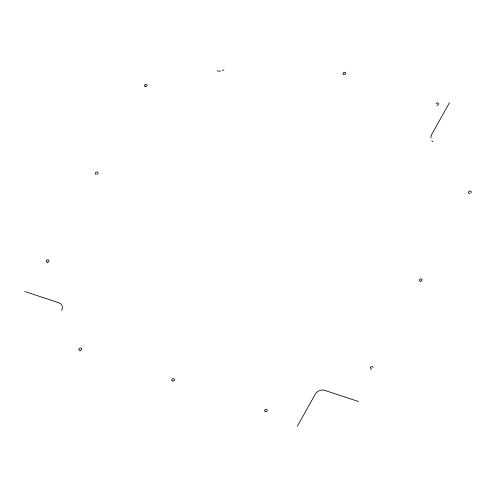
<?xml version="1.0" encoding="UTF-8"?>
<svg xmlns="http://www.w3.org/2000/svg" width="496" height="496" viewBox="0 0 496 496"><rect width="100%" height="100%" fill="white"/><g stroke="black" fill="none" stroke-linecap="round" stroke-linejoin="round"><path stroke-width="0.74" d="M370.326 368.038L370.363 367.722M430.726 137.944L431.52 134.807L449.475 102.684M297.377 426.194L315.332 394.072A7.08 5.828 -25.4 0 1 324.607 390.333L358.596 401.537M370.487 367.406L370.971 366.891M222.338 70.674L223.969 69.806M371.293 366.718L371.647 366.612M220.571 71.17L217.112 70.94M436.895 105.282L437.249 105.264M24.8 291.53L58.788 302.734A7.074 5.828 -25.4 0 1 61.647 310.465M431.774 140.777L432.915 141.831M96.038 174.381A1.414 1.166 -25.4 0 1 95.672 172.552A1.414 1.166 -25.4 0 1 97.842 172.441A1.414 1.166 -25.4 0 1 97.086 174.332M344.292 72.273A1.414 1.166 -25.4 0 1 345.607 73.768A1.414 1.166 -25.4 0 1 343.325 74.412A1.414 1.166 -25.4 0 1 343.939 72.373M471.2 192.039A1.414 1.166 -25.4 0 1 470.834 192.95M469.879 193.465A1.414 1.166 -25.4 0 1 468.466 192.597A1.414 1.166 -25.4 0 1 469.538 191.134A1.414 1.166 -25.4 0 1 471.138 191.741M435.984 103.67A1.414 1.166 -25.4 0 1 438.259 103.162A1.414 1.166 -25.4 0 1 437.602 105.164M372.341 366.662A1.414 1.166 -25.4 0 1 373.073 367.579M371.752 369.005A1.414 1.166 -25.4 0 1 370.537 368.602M265.651 411.618A1.414 1.166 -25.4 0 0 267.263 409.876A1.414 1.166 -25.4 0 0 264.951 409.721A1.414 1.166 -25.4 0 0 265.651 411.618M47.306 262.217A1.414 1.166 -25.4 0 0 48.924 260.474A1.414 1.166 -25.4 0 0 46.605 260.319A1.414 1.166 -25.4 0 0 47.306 262.217M172.794 381.015A1.414 1.166 -25.4 0 0 174.412 379.279A1.414 1.166 -25.4 0 0 172.093 379.124A1.414 1.166 -25.4 0 0 172.794 381.015M145.44 86.676A1.414 1.166 -25.4 0 0 147.058 84.934A1.414 1.166 -25.4 0 0 144.739 84.785A1.414 1.166 -25.4 0 0 145.44 86.676M420.459 281.251A1.414 1.166 -25.4 0 0 422.077 279.508A1.414 1.166 -25.4 0 0 419.759 279.353A1.414 1.166 -25.4 0 0 420.459 281.251M79.937 350.418A1.414 1.166 -25.4 0 0 81.555 348.676A1.414 1.166 -25.4 0 0 79.236 348.521A1.414 1.166 -25.4 0 0 79.937 350.418"/></g></svg>
